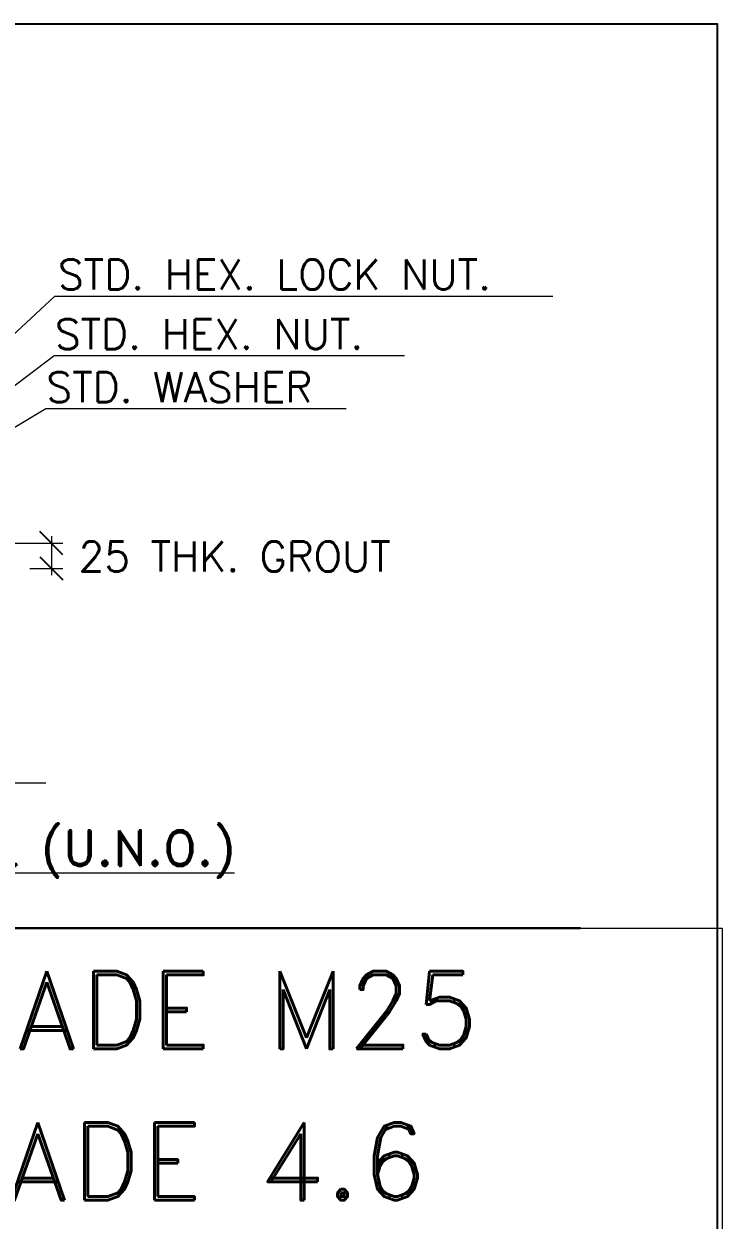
# Model space of a CAD drawing. Header units: millimetres. Extents: x -804366 to 4527364891, y -628569 to 3808979188.
# Drawn here: x -11732 to -11319, y 35092 to 35799 of the extents above; entities that cross this region are included whole.
import ezdxf
from ezdxf.enums import TextEntityAlignment as Align

# ---------------------------------------------------------------- set-up
doc = ezdxf.new("R2010")
doc.units = ezdxf.units.MM
doc.header["$MEASUREMENT"] = 0
doc.linetypes.add('CONTIN', pattern=[0, 0, 0])
doc.layers.get('0').update_dxf_attribs({"linetype": 'CONTIN'})
doc.layers.add('DIM', color=8, linetype='CONTINUOUS')
doc.layers.add('Text', color=4, linetype='CONTINUOUS')
doc.layers.add('H.TEXT', color=1, linetype='CONTINUOUS', lineweight=13)
doc.layers.add('TITLE', color=1, linetype='CONTINUOUS', lineweight=13)
doc.styles.add('ROMAND', font='romand.shx')
doc.styles.add('ROMANS', font='ROMANS')

# ---------------------------------------------------------------- blocks, each defined once
blk = doc.blocks.new('_OBLIQUE')
at = {"color": 0, "linetype": 'ByBlock'}
blk.add_line((-0.5, -0.5), (0.5, 0.5), dxfattribs=at)

msp = doc.modelspace()

# ---------------------------------------------------------------- linework, layer by layer
at = {"color": 2, "linetype": 'ByBlock'}
for p, q in [((-12361.85, 35799.48), (-11321.85, 35799.48)), ((-11321.85, 35799.48), (-11321.85, 35264.51)), ((-12361.85, 35264.51), (-11402.74, 35264.51)), ((-11402.74, 35264.51), (-12361.85, 35264.51))]:
    msp.add_line(p, q, dxfattribs=at)
at = {"linetype": 'Continuous'}
msp.add_lwpolyline([(-15331.49, 35799.48), (-11321.85, 35799.48), (-11321.85, 33206.02), (-15331.49, 33206.02)], close=True, dxfattribs=at)
at = {"color": 3, "lineweight": 13}
msp.add_lwpolyline([(-12361.85, 35264.51), (-11318.88, 35264.51), (-11318.88, 35080.06), (-12361.85, 35080.06)], close=True, dxfattribs=at)
at = {"layer": 'DIM', "color": 251, "lineweight": 5}
for p, q in [((-11809.06, 35550.28), (-11713.63, 35638.43)), ((-11713.63, 35638.43), (-11419.08, 35638.43)), ((-11804.39, 35534.84), (-11714.14, 35603.32)), ((-11714.14, 35603.32), (-11506.77, 35603.32)), ((-11801.3, 35522.96), (-11719.09, 35571.87)), ((-11719.09, 35571.87), (-11541.35, 35571.87)), ((-11715.77, 35496.36), (-11715.77, 35473.25)), ((-11750.99, 35492.26), (-11708.95, 35492.26)), ((-11728.61, 35477.34), (-11708.95, 35477.34))]:
    msp.add_line(p, q, dxfattribs=at)
at = {"layer": 'H.TEXT', "color": 9, "lineweight": 9}
msp.add_line((-11719.13, 35350.18), (-11883.02, 35350.18), dxfattribs=at)

# ---------------------------------------------------------------- block references
at = {"layer": 'DIM', "color": 251, "linetype": 'Continuous', "lineweight": 5, "xscale": 13.64860614318634, "yscale": 13.64860614318634, "zscale": 13.64860614318634}
for p, rotation in [((-11715.77, 35492.26), 90), ((-11715.77, 35477.34), 270)]:
    msp.add_blockref('_OBLIQUE', p, dxfattribs=dict(at, rotation=rotation))

# ---------------------------------------------------------------- texts
at = {"layer": 'Text', "lineweight": 9, "style": 'ROMANS'}
for s, p in [('STD. HEX. LOCK NUT.', (-11711.88, 35642.35)), ('STD. HEX. NUT.', (-11713.7, 35607.14)), ('STD. WASHER', (-11718.7, 35575.67)), ('25 THK. GROUT', (-11699.67, 35475.51))]:
    msp.add_text(s, height=17.7439, dxfattribs=at).set_placement(p)
at = {"layer": 'TITLE', "color": 1, "lineweight": 9, "style": 'ROMAND'}
msp.add_text('%%UTYPICAL COLUMN BASE DETAIL (U.N.O.)', height=20.9494, dxfattribs=at).set_placement((-11887.45, 35310.35), align=Align.MIDDLE)
at = {"layer": 'TITLE', "color": 1, "lineweight": 13, "style": 'ROMAND'}
for s, p in [('MIN. CONCRETE GRADE M25', (-12329.19, 35193.06)), ('ANCHOR BOLT GRADE 4.6', (-12287.13, 35103.45))]:
    msp.add_text(s, height=45.9658, dxfattribs=at).set_placement(p)

doc.saveas('drawing.dxf')
